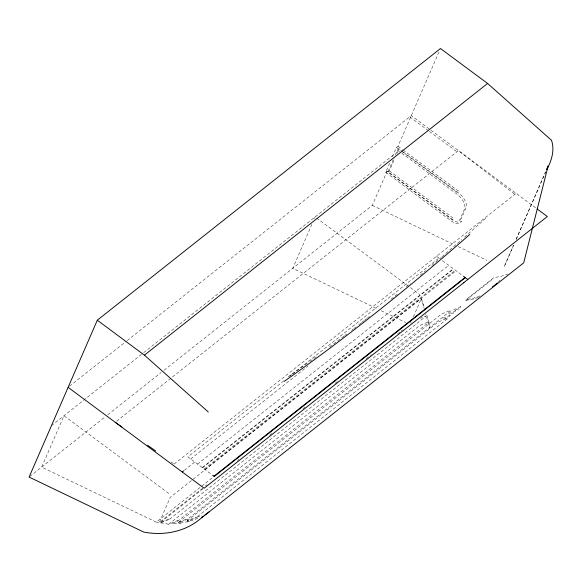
<?xml version="1.0" encoding="UTF-8"?>
<svg xmlns="http://www.w3.org/2000/svg" width="582" height="582" viewBox="0 0 582 582"><rect width="100%" height="100%" fill="white"/><g stroke="black" fill="none" stroke-linecap="round" stroke-linejoin="round"><path stroke-width="0.44" stroke-dasharray="2.91 2.18" d="M189.477 521.268L187.469 521.159L193.791 518.853L196.454 517.456L196.214 517.042L187.193 520.766L187.6 519.129L450.875 310.686L450.643 310.279L441.614 313.996L178.339 522.44L180.362 523.087L184.974 522.33L193.842 519.901L199.677 517.449M311.865 224.39L292.761 268.317L377.914 309.173M314.389 218.592L315.109 216.933M385.662 172.294L387.183 171.086L453.742 220.44C455.91 222.077 459.147 223.037 461.562 221.364C459.176 224.23 454.884 223.852 452.221 221.647L385.662 172.294L389.562 163.331M392.392 156.813L396.466 147.442L397.986 146.242L439.039 51.827M164.008 370.261L372.284 205.366L387.183 171.086M452.781 220.2L387.867 172.061L393.25 159.664M395.382 154.776L397.441 150.032L398.968 148.825L402.577 151.509M387.867 172.061L389.387 170.853L394.778 158.457M396.902 153.568L398.968 148.825M410.659 323.112L411.212 321.839M413.387 316.841L421.346 298.537L424.387 307.791M478.302 297.329L473.399 299.01L465.884 300.348L466.284 299.41L494.002 277.469A76.569 54.337 51.6 0 0 507.795 273.918M513.586 245.117L504.143 266.767L513.644 245.146M516.132 239.282L545.545 171.821M516.205 239.326L545.8 171.966M464.531 237.194L487.207 216.962M441.971 256.815L452.905 247.299M453.589 246.71L461.795 239.573M420.226 275.257L425.66 270.645M431.779 265.457L441.287 257.389M406.316 286.759L410.492 283.31M391.039 299.228L397.259 294.23M69.534 386.222L126.476 341.139M127.189 340.572L411.292 115.643L430.229 129.684M51.442 425.682L142.961 353.223M143.674 352.663L393.105 155.183M29.798 476.52L104.964 417.003M107.808 414.748L161.163 372.509M116.662 421.164L458.42 150.585L514.823 194.308M174.105 464.058L516.052 193.326M283.863 380.846L187.833 456.877L211.87 474.701M289.56 376.343L291.691 374.648M292.404 374.088L438.944 258.066M190.678 458.987L308.053 366.056M184.327 470.321L194.788 462.035M197.56 464.094L448.664 265.283M202.209 467.542L453.32 268.731M202.551 467.797L453.662 268.986M204.246 469.048L455.357 270.244M204.922 469.55L456.026 270.739M168.758 493.427L63.998 415.744L41.657 467.128L156.282 522.127L213.194 477.065M202.667 488.203L159.272 522.556L170.235 497.341L421.346 298.537L424.234 308.773M205.511 485.948L206.937 484.821M237.521 460.602L238.947 459.482M269.531 435.263L272.383 433.008M302.967 408.79L305.099 407.102M334.977 383.443L338.535 380.628M366.282 358.665L371.258 354.722M397.579 333.886L400.423 331.631M401.136 331.071L402.555 329.943M203.053 488.734L160.348 522.549L169.369 518.824L169.609 519.231L160.625 522.942L156.282 522.127M169.609 519.231L425.864 316.346L425.624 315.939L420.531 318.347M178.339 522.44L187.36 518.722L187.6 519.129L178.623 522.84L180.362 523.087L172.061 523.662L177.976 520.912L429.087 322.108L426.322 313.683M187.193 520.766L438.304 321.955L447.325 318.238L447.565 318.645L196.454 517.456M465.884 300.348L493.594 278.407M498.505 281.492L499.931 280.364M353.863 328.597L355.988 326.938M358.825 324.727L360.949 323.068M361.662 322.515L363.786 320.857M364.492 320.304L366.624 318.645M367.329 318.092L369.454 316.433M344.006 336.076L328.459 347.774M344.711 335.545L346.821 333.944M351.746 330.22L353.15 329.15M309.711 361.524L316.201 356.766M288.265 376.743L308.234 362.579M196.971 517.172L201.867 515.456M160.625 522.942L166.03 523.451L168.998 524.622M372.284 205.366L454.978 245.037M458.252 246.608L486.908 260.358M381.188 310.744L405.756 322.53M171.166 461.97L173.371 463.534M430.949 130.222L536.422 208.429M409.772 116.851L428.708 130.892M429.429 131.423L456.892 151.793M397.986 146.242L402.337 149.465M403.064 150.003L459.613 191.936M403.304 152.04L458.965 193.319C463.083 196.425 466.146 201.154 466.669 206.341L461.17 218.847L458.798 220.942L459.976 219.443L465.142 207.548C464.625 202.361 461.562 197.633 457.445 194.526L400.336 152.178M396.466 147.442L400.816 150.673M401.544 151.211L458.092 193.144M397.441 150.032L399.608 151.64M389.387 170.853L454.302 218.992M436.536 256.284L440.363 259.121M442.48 260.692L463.672 276.406M316.564 218.01L407.502 285.449M410.412 287.603L419.869 294.616M177.976 520.912L177.743 520.504L168.715 524.229L419.826 325.418L428.847 321.693L429.771 328.386L425.675 313.887M480.077 295.86A76.569 54.337 51.6 0 1 466.284 299.41M449.864 314.92L446.627 317.481L442.8 318.005L443.084 318.71L446.911 318.187L450.141 315.626L449.864 314.92M455.59 310.388L452.745 312.636L448.918 313.16L449.202 313.865L453.029 313.349L455.866 311.094L455.59 310.388M460.551 306.459L457.728 308.693L453.902 309.209L454.186 309.922L458.012 309.398L460.835 307.165L460.551 306.459"/><path stroke-width="0.87" d="M546.898 169.471C551.525 160.661 554.952 150.12 551.496 140.291L487.6 83.459L440.479 48.517L97.296 320.224L29.1 477.073L143.725 532.064C162.196 535.68 182.45 532.443 197.669 520.963L523.691 262.838L548.091 165.994L546.636 169.326M469.82 234.415C410.434 286.388 348.836 335.894 284.278 381.312M97.296 320.224L144.423 355.166L487.6 83.459M182.239 471.98L183.628 470.874M213.958 476.251L465.062 277.439M465.374 277.672L214.271 476.483L212.561 475.218M492.416 286.926L497.392 282.99M201.379 517.616L203.431 516.096M204.806 515.077L209.593 511.52M463.548 282.816L463.919 282.554M115.236 422.292L121.856 426.992M147.617 445.266L155.707 451.006M537.15 208.967L547.327 216.519L204.144 488.225L68.109 387.35M463.672 276.406L467.812 279.476M144.423 355.166L208.312 411.998"/></g></svg>
